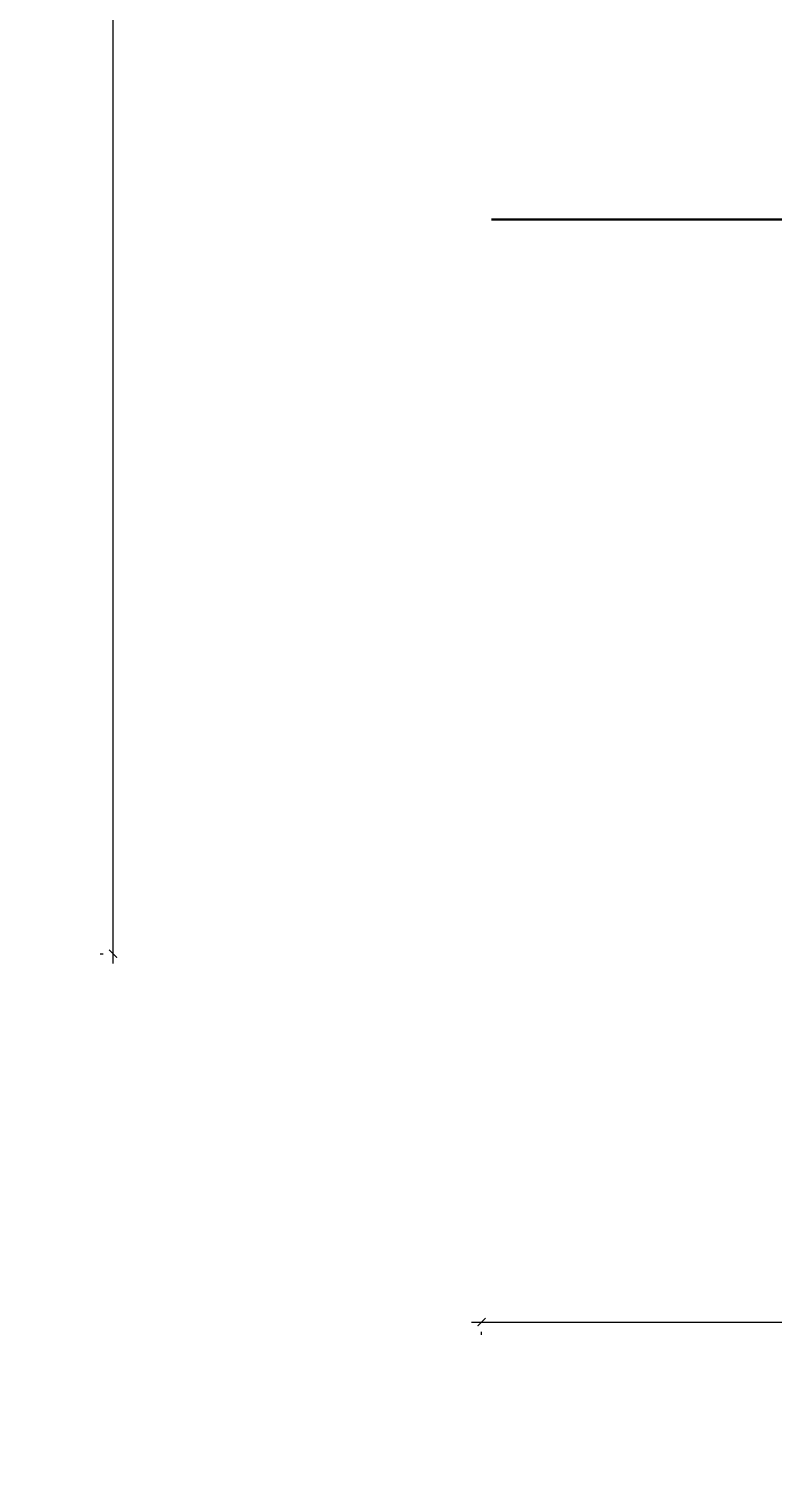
# Model space of a CAD drawing. Header units: millimetres. Extents: x -243740 to 150609, y -473655 to -165121.
# Drawn here: x -243740 to -228775, y -407537 to -378852 of the extents above; entities that cross this region are included whole.
import ezdxf

# ---------------------------------------------------------------- set-up
doc = ezdxf.new("R2010")
doc.units = ezdxf.units.MM
doc.linetypes.add('Штрих', pattern=[6.35, 3.175, -3.175])
doc.layers.add('A-ANNO-DIMS', color=7, linetype='Continuous', lineweight=9)
doc.layers.add('АР_монолит', color=252, linetype='Continuous', lineweight=50)
doc.layers.add('Вставка', color=252, linetype='Continuous')
doc.layers.add('с_у МГН_ПУИ игнор_в_з', color=252, linetype='Continuous')
doc.styles.add('GOST 2.304', font='')
doc.styles.get('GOST 2.304').set_extended_font_data('GOST Common')
doc.linetypes.add('Truba', pattern='A,3e-05,[4,MSH_7,S=1,R=0,X=0,Y=0],-3.022072', length=3.022102)
doc.dimstyles.new('М-100', dxfattribs={"dimtxt": 200, "dimasz": 80, "dimexe": 100, "dimexo": 200, "dimgap": 50, "dimtad": 1, "dimdec": 0, "dimzin": 0, "dimdsep": 46, "dimtxsty": 'GOST 2.304', "dimblk": 'ARCHTICK', "dimcen": 90, "dimdle": 100, "dimadec": 0, "dimazin": 0, "dimtfac": 1, "dimtdec": 0, "dimtmove": 1, "dimatfit": 0, "dimfxl": 1, "dimtolj": 1, "dimtzin": 0, "dimarcsym": 0})
doc.dimstyles.new('М-200', dxfattribs={"dimtxt": 400, "dimasz": 160, "dimexe": 200, "dimexo": 400, "dimgap": 50, "dimtad": 1, "dimdec": 0, "dimzin": 0, "dimdsep": 46, "dimtxsty": 'GOST 2.304', "dimblk": 'ARCHTICK', "dimcen": 180, "dimdle": 200, "dimadec": 0, "dimazin": 0, "dimtfac": 1, "dimtdec": 0, "dimtmove": 1, "dimatfit": 0, "dimfxl": 1, "dimtolj": 1, "dimtzin": 0, "dimarcsym": 0})

# ---------------------------------------------------------------- blocks, each defined once
blk = doc.blocks.new('_ArchTick')
at = {"color": 0, "linetype": 'ByBlock', "const_width": 0.15}
blk.add_lwpolyline([(-0.5, -0.5), (0.5, 0.5)], dxfattribs=at)
blk = doc.blocks.new('*D262')
at = {"layer": 'Defpoints', "color": 0, "lineweight": 30, "transparency": 16777216}
for p in [(0, 14750), (156367, 14750), (155800, 13200)]:
    blk.add_point(p, dxfattribs=at)
at = {"layer": 'с_у МГН_ПУИ игнор_в_з', "color": 0, "lineweight": -2, "transparency": 16777216}
for p, q in [((200, 14750), (156467, 14750)), ((156367, 13100), (156367, 14850)), ((156000, 13200), (156467, 13200))]:
    blk.add_line(p, q, dxfattribs=at)
at = {"layer": 'с_у МГН_ПУИ игнор_в_з', "color": 0, "lineweight": -2, "transparency": 16777216, "xscale": 80, "yscale": 80, "zscale": 80}
for p, rotation in [((156367, 14750), 90), ((156367, 13200), 270)]:
    blk.add_blockref('_ArchTick', p, dxfattribs=dict(at, rotation=rotation))
at = {"layer": 'с_у МГН_ПУИ игнор_в_з', "color": 0, "transparency": 16777216, "insert": (156217, 13975), "char_height": 200, "attachment_point": 5, "rotation": 90, "style": 'GOST 2.304'}
blk.add_mtext('\\A1;1550', dxfattribs=at)
blk = doc.blocks.new('*D62')
at = {"layer": 'A-ANNO-DIMS', "color": 0, "lineweight": -2}
for p, q in [((-404804, -221203), (-165504, -221203)), ((-404604, -221462), (-404604, -221403)), ((-165704, -221462), (-165704, -221403))]:
    blk.add_line(p, q, dxfattribs=at)
at = {"layer": 'Defpoints', "color": 0, "lineweight": 30, "transparency": 16777216}
for p in [(-404604, -221062), (-165704, -221062), (-165704, -221203)]:
    blk.add_point(p, dxfattribs=at)
at = {"layer": 'A-ANNO-DIMS', "color": 0, "lineweight": -2, "xscale": 160, "yscale": 160, "zscale": 160, "rotation": 180}
blk.add_blockref('_ArchTick', (-404604, -221203), dxfattribs=at)
at = {"layer": 'A-ANNO-DIMS', "color": 0, "lineweight": -2, "xscale": 160, "yscale": 160, "zscale": 160}
blk.add_blockref('_ArchTick', (-165704, -221203), dxfattribs=at)
at = {"layer": 'A-ANNO-DIMS', "color": 0, "insert": (-285154, -220953), "char_height": 400, "width": 850.41, "attachment_point": 5, "style": 'GOST 2.304'}
blk.add_mtext('\\A1;238900', dxfattribs=at)
blk = doc.blocks.new('*D22')
at = {"layer": 'A-ANNO-DIMS', "color": 0, "lineweight": -2}
for p, q in [((-412004, -214004), (-412004, -128703)), ((-412262, -128903), (-412204, -128903)), ((-412262, -213804), (-412204, -213804))]:
    blk.add_line(p, q, dxfattribs=at)
at = {"layer": 'Defpoints', "color": 0, "lineweight": 30, "transparency": 16777216}
for p in [(-412004, -128903), (-411862, -128903), (-411862, -213804)]:
    blk.add_point(p, dxfattribs=at)
at = {"layer": 'A-ANNO-DIMS', "color": 0, "lineweight": -2, "xscale": 160, "yscale": 160, "zscale": 160}
for p, rotation in [((-412004, -128903), 90), ((-412004, -213804), 270)]:
    blk.add_blockref('_ArchTick', p, dxfattribs=dict(at, rotation=rotation))
at = {"layer": 'A-ANNO-DIMS', "color": 0, "insert": (-412254, -171353), "char_height": 400, "width": 850.41, "attachment_point": 5, "rotation": 90, "style": 'GOST 2.304'}
blk.add_mtext('\\A1;84900', dxfattribs=at)
blk = doc.blocks.new('Оси200')
at = {"layer": 'A-ANNO-DIMS'}
dim = blk.add_linear_dim(base=(-412003.7, -128903.3), p1=(-411862.3, -213803.7), p2=(-411862.1, -128903.3), angle=270, dimstyle='М-200', dxfattribs=at)
dim.commit()
dim.dimension.update_dxf_attribs({"geometry": '*D22', "text_midpoint": (-412253.7, -171353.5)})
dim = blk.add_linear_dim(base=(-165703.8, -221203.3), p1=(-404603.8, -221061.9), p2=(-165703.8, -221062.3), dimstyle='М-200', dxfattribs=at)
dim.commit()
dim.dimension.update_dxf_attribs({"geometry": '*D62', "text_midpoint": (-285153.8, -220953.3)})
blk = doc.blocks.new('A$C010e0e93')
at = {"layer": 'A-ANNO-DIMS'}
blk.add_blockref('Оси200', (404603.7, 213803.6), dxfattribs=at)
at = {"layer": 'с_у МГН_ПУИ игнор_в_з'}
dim = blk.add_linear_dim(base=(156366.9, 14749.9), p1=(155800, 13200), p2=(0, 14749.9), angle=90, dimstyle='М-100', dxfattribs=at)
dim.commit()
dim.dimension.update_dxf_attribs({"geometry": '*D262', "text_midpoint": (156216.9, 13974.9)})

msp = doc.modelspace()

# ---------------------------------------------------------------- block references
at = {"layer": 'Вставка', "linetype": 'Truba', "lineweight": 30, "ltscale": 100}
msp.add_blockref('A$C010e0e93', (-234640, -397437), dxfattribs=at)

doc.saveas('drawing.dxf')
